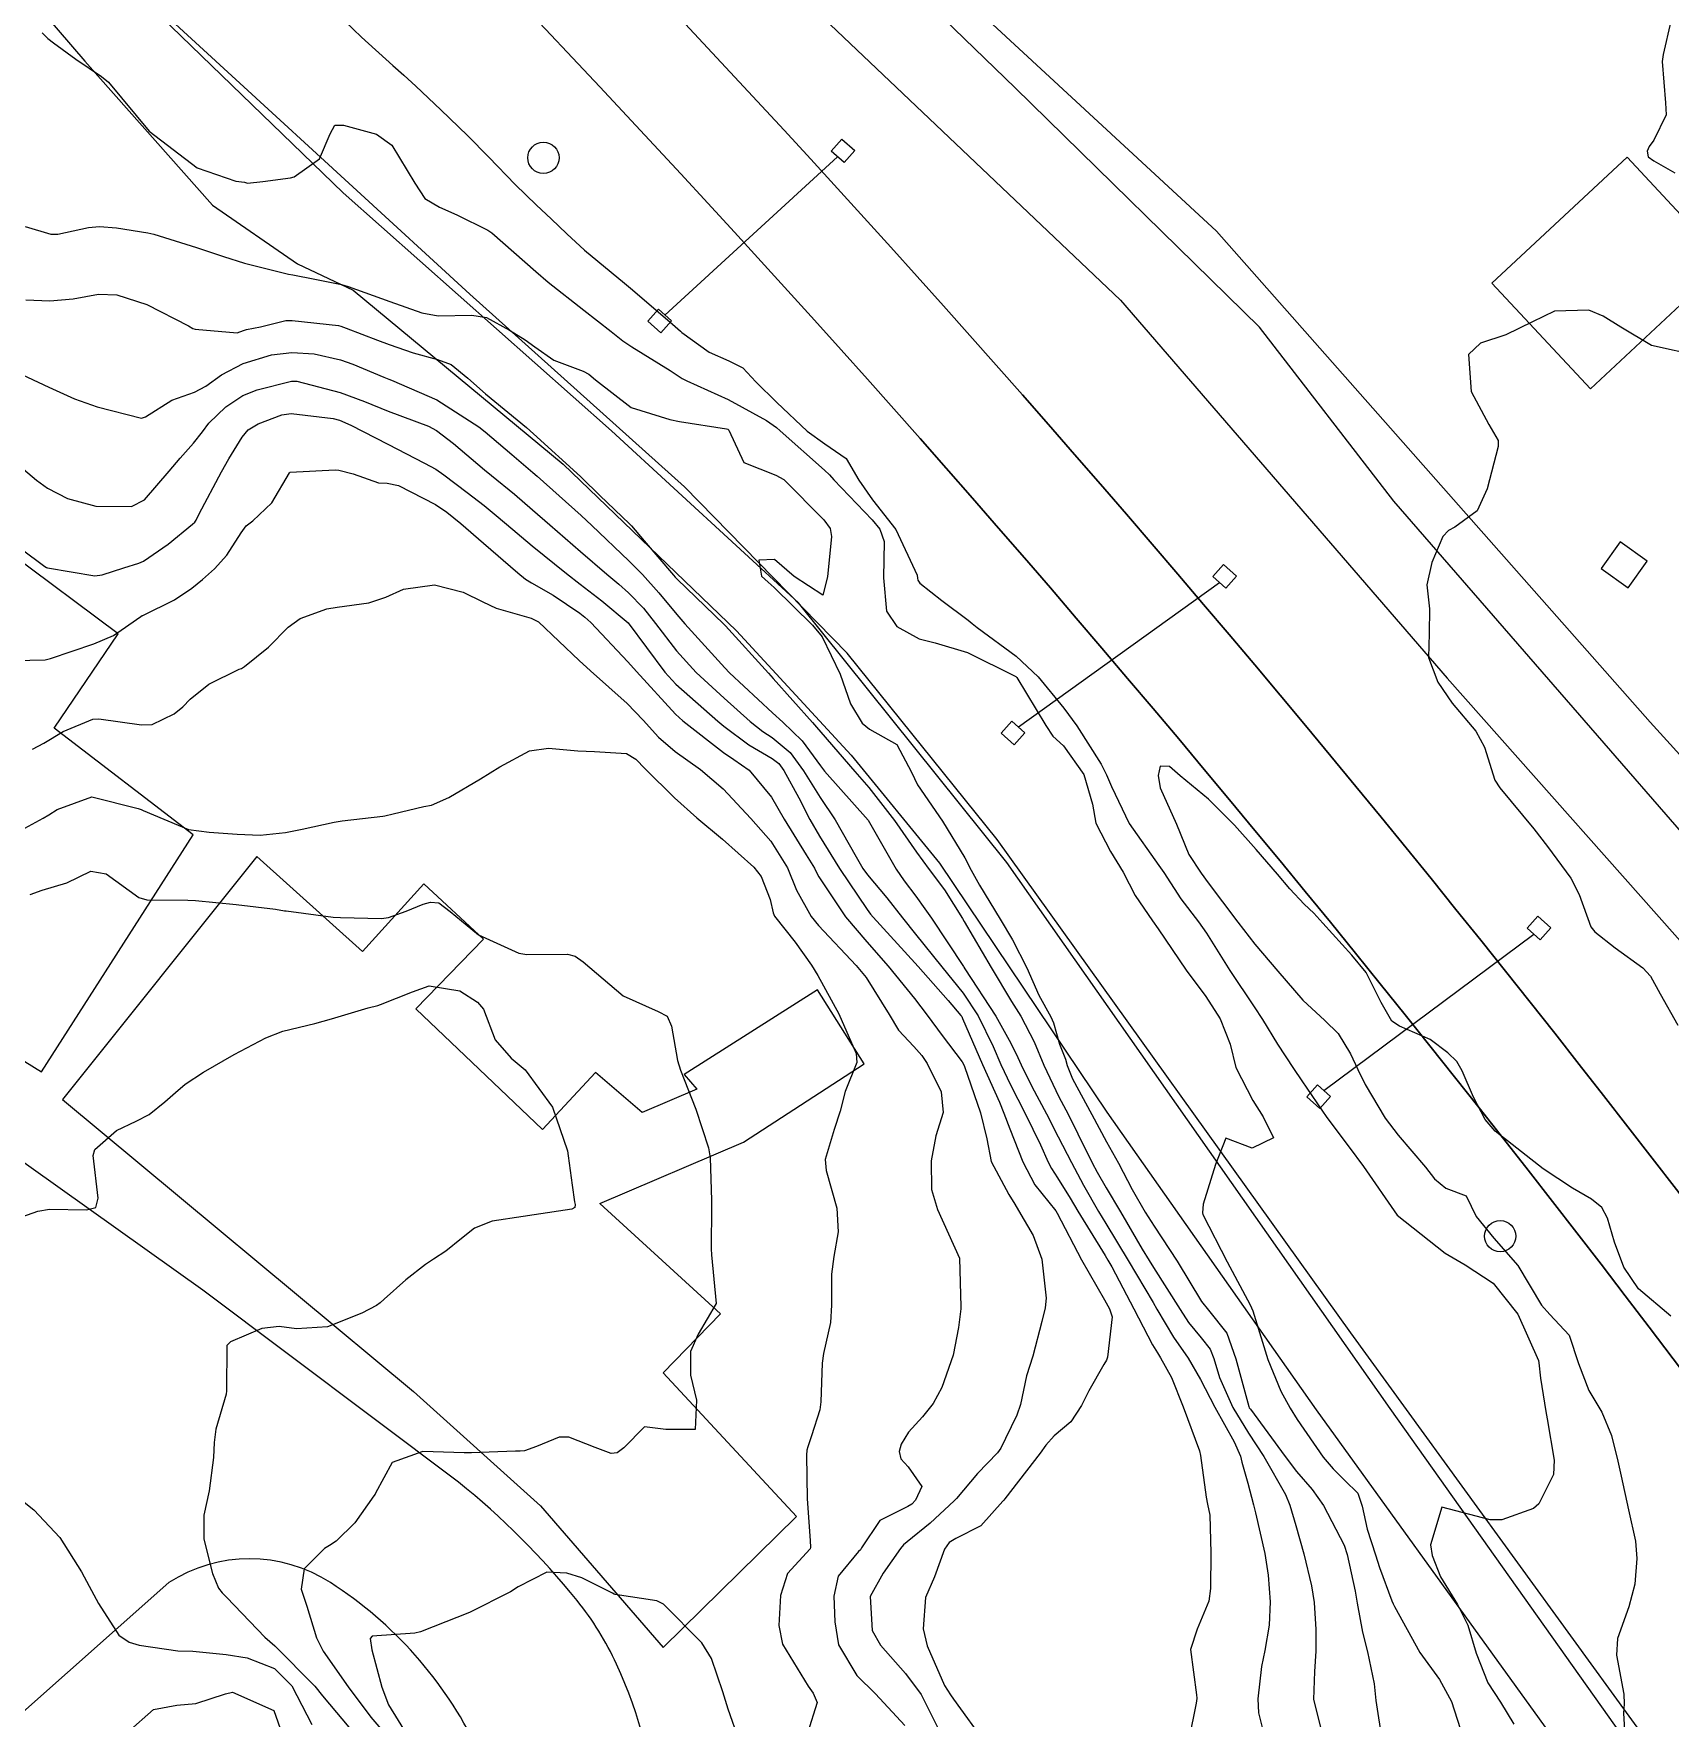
# Model space of a CAD drawing. Header units: metres. Extents: x 318500 to 325275, y 7408834 to 7428799.
# Drawn here: x 323035.4 to 323102.9, y 7421235.1 to 7421304.6 of the extents above; entities that cross this region are included whole.
import ezdxf

# ---------------------------------------------------------------- set-up
doc = ezdxf.new("R2010")
doc.units = ezdxf.units.M
doc.header["$MEASUREMENT"] = 0
for name, color, linetype in [('Curvas de Nivel 1m', 11, 'Continuous'), ('Curvas de Nivel 5m', 15, 'Continuous'), ('Divisas', 45, 'Continuous'), ('Edificações', 30, 'Continuous'), ('Linha Férrea', 20, 'Continuous'), ('Postes', 20, 'Continuous'), ('Pórticos', 45, 'Continuous'), ('Vias Primárias', 230, 'Continuous'), ('Vias Secundárias', 230, 'Continuous')]:
    doc.layers.add(name, color=color, linetype=linetype)

msp = doc.modelspace()

# ---------------------------------------------------------------- linework, layer by layer
at = {"layer": 'Curvas de Nivel 1m', "flags": 128}
for points, elevation in [([(323048.26, 7421305.089), (323048.943, 7421304.433), (323050.238, 7421303.261), (323050.687, 7421302.865), (323051.185, 7421302.406), (323052.216, 7421301.438), (323053.314, 7421300.373), (323054.187, 7421299.476), (323055.281, 7421298.349), (323056.162, 7421297.497), (323056.764, 7421296.938), (323057.411, 7421296.321), (323058.14, 7421295.642), (323059.783, 7421294.285), (323060.116, 7421294.013), (323061.756, 7421292.602), (323062.091, 7421292.307), (323062.145, 7421292.259), (323063.275, 7421291.435), (323064.078, 7421291.08), (323064.655, 7421290.798), (323065.197, 7421290.213), (323066.057, 7421289.363), (323067.305, 7421288.187), (323068.035, 7421287.663), (323068.914, 7421287.052), (323069.437, 7421286.159), (323070.008, 7421285.357), (323070.972, 7421284.135), (323071.84, 7421282.244), (323071.861, 7421282.121), (323071.876, 7421282.038), (323071.958, 7421281.919), (323072.854, 7421281.208), (323073.943, 7421280.396), (323074.107, 7421280.263), (323074.317, 7421280.094), (323075.923, 7421278.913), (323076.832, 7421278.056), (323077.891, 7421276.763), (323078.423, 7421276.035), (323079.432, 7421274.456), (323079.652, 7421274.022), (323079.853, 7421273.531), (323080.587, 7421272.009), (323081.804, 7421270.281), (323082.003, 7421269.987), (323082.716, 7421268.903), (323083.435, 7421267.965), (323083.773, 7421267.49), (323084.724, 7421265.95), (323085.728, 7421264.46), (323086.073, 7421263.935), (323086.694, 7421262.91), (323087.346, 7421261.915), (323087.692, 7421261.402), (323088.732, 7421259.894), (323089.652, 7421258.672), (323090.233, 7421257.874), (323091.62, 7421255.86), (323093.597, 7421254.301), (323094.429, 7421253.817), (323095.579, 7421253.064), (323096.596, 7421251.79), (323097.445, 7421249.877), (323097.468, 7421249.781), (323097.531, 7421249.144), (323097.747, 7421247.768), (323097.804, 7421247.469), (323098.098, 7421245.764), (323098.066, 7421245.172), (323097.462, 7421243.968), (323097.243, 7421243.773), (323095.935, 7421243.31), (323095.453, 7421243.305), (323093.46, 7421243.83), (323092.995, 7421242.276), (323093.065, 7421241.834), (323093.417, 7421240.951), (323094.105, 7421239.819), (323094.543, 7421238.965), (323094.876, 7421237.808), (323095.362, 7421236.594), (323095.882, 7421235.792), (323096.434, 7421234.877)], 742), ([(323102.905, 7421305.083), (323102.586, 7421303.717), (323102.551, 7421303.422), (323102.679, 7421301.716), (323102.713, 7421301.224), (323102.207, 7421300.177), (323102.005, 7421299.921), (323101.932, 7421299.724), (323101.975, 7421299.5), (323102.196, 7421299.328), (323103.065, 7421298.838)], 741), ([(323035.786, 7421304.607), (323036.021, 7421304.377), (323036.246, 7421304.19), (323037.167, 7421303.514), (323038.232, 7421302.801), (323038.522, 7421302.567), (323040.2, 7421300.55), (323042.178, 7421299.04), (323043.762, 7421298.496), (323044.123, 7421298.445), (323044.169, 7421298.434), (323044.247, 7421298.412), (323044.878, 7421298.483), (323046.015, 7421298.629), (323046.173, 7421298.67), (323047.221, 7421299.418), (323047.649, 7421300.448), (323047.848, 7421300.803), (323048.205, 7421300.806), (323049.568, 7421300.426), (323050.193, 7421299.969), (323051.137, 7421298.405), (323051.55, 7421297.782), (323052.16, 7421297.418), (323052.878, 7421297.1), (323054.151, 7421296.472), (323054.319, 7421296.358), (323056.126, 7421294.771), (323056.643, 7421294.332), (323058.103, 7421293.173), (323059.239, 7421292.293), (323059.716, 7421291.915), (323060.084, 7421291.661), (323061.659, 7421290.68), (323062.071, 7421290.406), (323062.162, 7421290.35), (323062.359, 7421290.256), (323064.059, 7421289.494), (323065.631, 7421288.621), (323066.042, 7421288.334), (323066.201, 7421288.198), (323068.024, 7421286.571), (323068.227, 7421286.381), (323068.411, 7421286.174), (323069.996, 7421284.529), (323070.304, 7421284.145), (323070.485, 7421283.64), (323070.453, 7421282.143), (323070.575, 7421280.769), (323071.001, 7421280.134), (323071.933, 7421279.629), (323072.581, 7421279.463), (323073.924, 7421279.066), (323075.888, 7421278.092), (323075.91, 7421278.078), (323075.947, 7421278.032), (323077.145, 7421276.051), (323077.44, 7421275.61), (323077.872, 7421275.211), (323078.717, 7421274.031), (323079.067, 7421272.802), (323079.208, 7421272.026), (323079.813, 7421270.864), (323080.332, 7421270.012), (323080.833, 7421269.047), (323081.544, 7421267.994), (323081.775, 7421267.672), (323082.932, 7421265.972), (323083.734, 7421264.875), (323084.332, 7421263.954), (323084.74, 7421262.919), (323084.972, 7421261.947), (323085.68, 7421260.589), (323086.109, 7421259.926), (323086.527, 7421259.051), (323085.651, 7421258.634), (323084.559, 7421259.044), (323084.143, 7421257.952), (323083.624, 7421256.322), (323083.605, 7421255.96), (323083.619, 7421255.895), (323084.618, 7421253.945), (323085.564, 7421252.174), (323085.681, 7421251.929), (323085.736, 7421251.75), (323086.295, 7421249.922), (323086.833, 7421248.604), (323087.212, 7421247.913), (323087.503, 7421247.438), (323088.58, 7421245.893), (323088.99, 7421245.403), (323089.47, 7421244.924), (323090.001, 7421244.408), (323090.187, 7421243.869), (323090.391, 7421242.921), (323090.728, 7421241.861), (323090.903, 7421241.338), (323091.402, 7421239.972), (323091.456, 7421239.849), (323091.511, 7421239.737), (323092.56, 7421237.838), (323093.363, 7421236.722), (323093.87, 7421235.822), (323094.22, 7421234.698)], 743), ([(323035.092, 7421296.616), (323036.146, 7421296.3), (323036.436, 7421296.305), (323037.689, 7421296.577), (323038.151, 7421296.624), (323038.85, 7421296.563), (323040.147, 7421296.357), (323040.392, 7421296.301), (323042.139, 7421295.758), (323043.257, 7421295.379), (323044.129, 7421295.106), (323045.932, 7421294.663), (323046.122, 7421294.624), (323047.017, 7421294.457), (323048.117, 7421294.229), (323048.4, 7421294.152), (323050.107, 7421293.527), (323051.432, 7421293.064), (323052.098, 7421292.936), (323053.499, 7421292.969), (323054.098, 7421292.877), (323055.047, 7421292.35), (323055.695, 7421291.953), (323056.083, 7421291.655), (323056.871, 7421291.115), (323058.074, 7421290.665), (323058.307, 7421290.541), (323058.589, 7421290.302), (323060.053, 7421289.158), (323061.65, 7421288.66), (323062.045, 7421288.589), (323063.987, 7421288.285), (323064.041, 7421288.266), (323064.077, 7421288.229), (323064.706, 7421286.899), (323066.022, 7421286.373), (323066.345, 7421286.197), (323067.995, 7421284.526), (323068.263, 7421284.176), (323068.318, 7421283.842), (323068.146, 7421282.177), (323067.953, 7421281.43), (323066.781, 7421282.192), (323065.97, 7421282.888), (323065.314, 7421282.865), (323065.431, 7421282.208), (323065.709, 7421281.955), (323065.955, 7421281.744), (323067.53, 7421280.184), (323067.933, 7421279.706), (323068.676, 7421278.162), (323069.1, 7421276.95), (323069.577, 7421276.153), (323069.878, 7421275.902), (323071.007, 7421275.269), (323071.608, 7421274.124), (323071.852, 7421273.601), (323072.895, 7421272.104), (323073.808, 7421270.596), (323074.063, 7421270.087), (323074.412, 7421269.465), (323075.268, 7421268.075), (323075.767, 7421267.222), (323076.361, 7421266.061), (323076.856, 7421264.931), (323077.354, 7421264.045), (323077.462, 7421263.788), (323077.709, 7421262.913), (323077.962, 7421262.295), (323078.029, 7421262.035), (323078.244, 7421261.48), (323079.04, 7421260.019), (323079.653, 7421258.888), (323080.139, 7421258.005), (323080.707, 7421256.922), (323081.241, 7421255.994), (323081.611, 7421255.417), (323082.555, 7421253.976), (323083.565, 7421252.312), (323083.852, 7421251.956), (323084.606, 7421251), (323084.982, 7421249.938), (323085.511, 7421247.974), (323085.527, 7421247.93), (323085.575, 7421247.863), (323087.006, 7421245.915), (323087.474, 7421245.3), (323088.124, 7421244.557), (323088.596, 7421243.893), (323089.436, 7421242.262), (323089.567, 7421241.878), (323089.895, 7421240.361), (323089.98, 7421239.871), (323090.191, 7421238.671), (323090.405, 7421237.865), (323090.672, 7421236.548), (323090.741, 7421235.859), (323091.01, 7421234.169)], 744), ([(323104.094, 7421291.277), (323102.1, 7421291.72), (323100.841, 7421292.472), (323100.112, 7421292.919), (323099.53, 7421293.174), (323098.114, 7421293.13), (323097.202, 7421292.696), (323096.104, 7421292.151), (323095.063, 7421291.816), (323094.568, 7421291.348), (323094.678, 7421289.821), (323095.4, 7421288.46), (323095.788, 7421287.804), (323095.787, 7421287.553), (323095.332, 7421285.81), (323094.926, 7421284.896), (323093.996, 7421284.23), (323093.734, 7421284.094), (323093.5, 7421283.837), (323093.047, 7421282.77), (323092.848, 7421281.847), (323092.96, 7421280.855), (323092.949, 7421279.845), (323092.913, 7421278.857), (323093.298, 7421277.839), (323093.897, 7421276.978), (323094.87, 7421275.815), (323095.228, 7421275.164), (323095.649, 7421273.803), (323095.855, 7421273.478), (323097.263, 7421271.786), (323097.819, 7421271.059), (323098.783, 7421269.765), (323099.12, 7421269.087), (323099.602, 7421267.753), (323099.777, 7421267.543), (323100.614, 7421266.891), (323101.755, 7421266.057), (323102.071, 7421265.717), (323102.466, 7421264.986), (323103.196, 7421263.705)], 741), ([(323034.745, 7421290.62), (323036.061, 7421289.993), (323037.118, 7421289.52), (323038.049, 7421289.192), (323039.877, 7421288.718), (323040.043, 7421288.774), (323041.128, 7421289.459), (323042.059, 7421289.792), (323042.529, 7421290.047), (323043.18, 7421290.503), (323044.075, 7421290.968), (323045.231, 7421291.326), (323046.08, 7421291.424), (323046.991, 7421291.368), (323048.077, 7421291.125), (323048.591, 7421290.948), (323049.868, 7421290.413), (323050.069, 7421290.332), (323050.188, 7421290.289), (323052.056, 7421289.475), (323053.782, 7421288.364), (323054.037, 7421288.154), (323055.144, 7421287.222), (323056.012, 7421286.485), (323056.19, 7421286.328), (323057.996, 7421284.709), (323058.443, 7421284.303), (323059.968, 7421282.844), (323060.527, 7421282.272), (323061.205, 7421281.514), (323061.944, 7421280.625), (323062.266, 7421280.247), (323063.913, 7421278.425), (323064.104, 7421278.227), (323065.886, 7421276.568), (323066.314, 7421276.193), (323067.104, 7421275.414), (323067.862, 7421274.388), (323068.023, 7421274.168), (323069.83, 7421272.15), (323070.978, 7421270.132), (323071.315, 7421269.647), (323071.789, 7421269.021), (323072.167, 7421268.497), (323072.435, 7421268.11), (323073.75, 7421266.123), (323073.773, 7421266.09), (323073.815, 7421266.024), (323075.089, 7421264.076), (323075.709, 7421262.951), (323075.997, 7421262.36), (323076.132, 7421262.064), (323076.575, 7421261.169), (323077.172, 7421260.047), (323077.656, 7421259.09), (323078.198, 7421258.032), (323078.703, 7421257.097), (323079.316, 7421256.015), (323079.613, 7421255.516), (323080.538, 7421254.001), (323081.564, 7421252.269), (323081.721, 7421251.988), (323082.413, 7421250.841), (323083.012, 7421249.968), (323083.527, 7421249.088), (323084.113, 7421247.951), (323084.906, 7421246.521), (323085.17, 7421245.935), (323085.228, 7421245.684), (323085.469, 7421244.812), (323085.703, 7421243.928), (323085.787, 7421243.595), (323086.167, 7421241.923), (323086.314, 7421241.023), (323086.392, 7421239.92), (323086.35, 7421238.961), (323086.175, 7421237.922), (323086.037, 7421237.257), (323085.889, 7421235.925), (323085.916, 7421235.35), (323086.273, 7421233.92)], 746), ([(323035.022, 7421286.615), (323035.559, 7421286.161), (323036.002, 7421285.838), (323036.824, 7421285.413), (323037.995, 7421285.089), (323039.472, 7421285.079), (323039.998, 7421285.355), (323041.022, 7421286.535), (323041.468, 7421287.078), (323042.027, 7421287.684), (323042.389, 7421288.16), (323042.654, 7421288.511), (323043.361, 7421289.19), (323044.057, 7421289.652), (323044.651, 7421289.894), (323046.067, 7421290.246), (323046.285, 7421290.248), (323048.06, 7421289.781), (323049.072, 7421289.407), (323050.049, 7421289.01), (323051.707, 7421288.393), (323052.037, 7421288.217), (323052.738, 7421287.67), (323054.014, 7421286.598), (323054.301, 7421286.356), (323055.247, 7421285.586), (323055.996, 7421284.938), (323056.701, 7421284.323), (323057.974, 7421283.231), (323059.051, 7421282.294), (323059.549, 7421281.879), (323059.952, 7421281.525), (323060.564, 7421280.888), (323061.063, 7421280.263), (323061.923, 7421279.134), (323062.741, 7421278.242), (323063.894, 7421277.172), (323064.961, 7421276.214), (323065.48, 7421275.81), (323065.874, 7421275.553), (323066.612, 7421274.934), (323067.159, 7421274.181), (323067.844, 7421273.088), (323068.461, 7421272.164), (323069.331, 7421270.631), (323069.603, 7421270.152), (323069.797, 7421269.889), (323070.593, 7421268.943), (323071.235, 7421268.128), (323071.77, 7421267.453), (323072.861, 7421266.103), (323073.734, 7421265.021), (323074.355, 7421264.084), (323074.971, 7421262.814), (323075.291, 7421262.074), (323075.688, 7421261.242), (323076.295, 7421260.061), (323076.931, 7421258.771), (323077.242, 7421258.046), (323077.38, 7421257.787), (323077.634, 7421257.409), (323078.153, 7421256.56), (323078.466, 7421256.027), (323079.593, 7421254.197), (323079.707, 7421254.009), (323079.861, 7421253.732), (323080.767, 7421251.998), (323081.545, 7421250.524), (323081.743, 7421250.188), (323081.873, 7421249.985), (323082.329, 7421249.177), (323082.805, 7421247.971), (323083.483, 7421246.157), (323083.527, 7421245.959), (323083.748, 7421244.241), (323083.812, 7421243.955), (323083.907, 7421243.499), (323083.949, 7421241.952), (323083.927, 7421240.472), (323083.859, 7421239.953), (323083.388, 7421238.802), (323083.115, 7421237.964), (323083.352, 7421236.097), (323083.375, 7421235.96), (323083.372, 7421235.937), (323083.347, 7421235.754), (323083.041, 7421234.248)], 747), ([(323033.981, 7421284.028), (323035.895, 7421282.601), (323035.96, 7421282.569), (323036.002, 7421282.556), (323037.955, 7421282.226), (323038.255, 7421282.267), (323039.15, 7421282.558), (323039.776, 7421282.739), (323039.964, 7421282.821), (323040.979, 7421283.531), (323041.987, 7421284.345), (323042.076, 7421284.431), (323042.132, 7421284.518), (323042.259, 7421284.782), (323043.171, 7421286.503), (323043.477, 7421287.039), (323044.032, 7421287.94), (323044.281, 7421288.242), (323044.688, 7421288.484), (323045.657, 7421288.863), (323046.047, 7421288.911), (323047.779, 7421288.709), (323048.043, 7421288.636), (323048.507, 7421288.433), (323050.029, 7421287.647), (323051.541, 7421286.871), (323052.013, 7421286.613), (323052.343, 7421286.385), (323053.294, 7421285.662), (323053.998, 7421285.117), (323054.418, 7421284.777), (323054.92, 7421284.346), (323055.977, 7421283.454), (323057.388, 7421282.316), (323057.956, 7421281.884), (323058.846, 7421281.193), (323059.94, 7421280.28), (323061.441, 7421278.257), (323061.903, 7421277.757), (323063.63, 7421276.232), (323063.878, 7421276.025), (323064.914, 7421275.258), (323065.865, 7421274.698), (323066.146, 7421274.479), (323066.352, 7421274.193), (323066.963, 7421273.064), (323067.426, 7421272.176), (323067.82, 7421271.489), (323068.649, 7421270.162), (323069.783, 7421268.46), (323069.915, 7421268.281), (323070.033, 7421268.146), (323071.752, 7421266.274), (323071.891, 7421266.118), (323073.116, 7421264.712), (323073.649, 7421264.091), (323073.679, 7421264.05), (323073.719, 7421263.98), (323074.541, 7421262.082), (323075.233, 7421260.518), (323075.414, 7421260.073), (323075.66, 7421259.426), (323076.2, 7421258.062), (323076.69, 7421257.114), (323077.563, 7421256.041), (323077.619, 7421255.953), (323078.612, 7421254.025), (323079.565, 7421252.375), (323079.771, 7421252.008), (323079.887, 7421251.676), (323079.684, 7421250.009), (323079.652, 7421249.895), (323079.535, 7421249.707), (323078.915, 7421248.623), (323078.62, 7421248.023), (323078.178, 7421247.352), (323077.491, 7421246.77), (323077.144, 7421246.386), (323076.914, 7421246.048), (323075.461, 7421244.169), (323075.416, 7421244.114), (323075.38, 7421244.071), (323074.465, 7421243.059), (323073.437, 7421242.543), (323073.158, 7421242.37), (323072.965, 7421242.097), (323072.554, 7421240.961), (323072.183, 7421240.108), (323072.087, 7421238.809), (323072.255, 7421238.107), (323072.97, 7421236.482), (323073.219, 7421236.092), (323073.347, 7421235.909), (323074.678, 7421234.076)], 748), ([(323034.004, 7421278.722), (323035.912, 7421278.758), (323036.123, 7421278.808), (323037.919, 7421279.421), (323038.722, 7421279.762), (323039.856, 7421280.551), (323039.9, 7421280.581), (323039.931, 7421280.593), (323041.243, 7421281.228), (323041.948, 7421281.709), (323042.391, 7421282.076), (323042.886, 7421282.506), (323043.393, 7421283.074), (323043.983, 7421283.996), (323044.19, 7421284.285), (323044.467, 7421284.485), (323045.244, 7421285.231), (323045.977, 7421286.47), (323045.993, 7421286.487), (323046.01, 7421286.497), (323047.856, 7421286.598), (323048.012, 7421286.581), (323048.599, 7421286.431), (323049.64, 7421286.049), (323050.006, 7421286.045), (323050.47, 7421285.94), (323051.998, 7421285.156), (323052.457, 7421284.845), (323053.039, 7421284.374), (323053.978, 7421283.569), (323055.384, 7421282.339), (323055.707, 7421282.084), (323055.956, 7421281.939), (323056.842, 7421281.43), (323057.944, 7421280.678), (323058.154, 7421280.518), (323058.392, 7421280.303), (323059.916, 7421278.678), (323060.274, 7421278.275), (323061.884, 7421276.522), (323062.182, 7421276.247), (323063.867, 7421274.937), (323064.289, 7421274.649), (323064.921, 7421274.214), (323065.844, 7421273.101), (323066.364, 7421272.192), (323067.271, 7421270.715), (323067.61, 7421270.173), (323067.674, 7421270.047), (323067.796, 7421269.815), (323068.893, 7421268.159), (323069.765, 7421267.128), (323070.649, 7421266.137), (323071.73, 7421264.8), (323072.253, 7421264.112), (323072.876, 7421263.267), (323073.701, 7421262.184), (323073.754, 7421262.089), (323073.79, 7421261.998), (323074.459, 7421260.082), (323074.717, 7421259.016), (323074.892, 7421258.077), (323075.627, 7421256.722), (323075.872, 7421256.315), (323076.021, 7421256.064), (323076.626, 7421255.033), (323076.985, 7421254.049), (323077.163, 7421252.449), (323077.118, 7421252.047), (323076.984, 7421251.478), (323076.609, 7421250.054), (323076.349, 7421249.236), (323076.098, 7421248.061), (323075.945, 7421247.621), (323075.489, 7421246.656), (323075.297, 7421246.258), (323075.151, 7421246.073), (323074.332, 7421245.221), (323073.461, 7421244.184), (323073.373, 7421244.091), (323072.383, 7421243.169), (323071.434, 7421242.402), (323071.276, 7421242.279), (323071.154, 7421242.124), (323070.443, 7421241.107), (323069.909, 7421240.142), (323069.996, 7421238.751), (323070.335, 7421238.136), (323071.363, 7421236.97), (323072.014, 7421236.11), (323072.694, 7421234.735)], 749), ([(323034.77, 7421271.661), (323035.824, 7421272.23), (323036.058, 7421272.365), (323036.398, 7421272.591), (323037.835, 7421273.111), (323039.748, 7421272.634), (323039.83, 7421272.598), (323039.867, 7421272.586), (323039.942, 7421272.548), (323041.819, 7421271.767), (323042.67, 7421271.655), (323043.816, 7421271.571), (323044.765, 7421271.531), (323045.818, 7421271.642), (323046.5, 7421271.78), (323047.824, 7421272.072), (323048.143, 7421272.117), (323049.829, 7421272.315), (323049.908, 7421272.33), (323050.255, 7421272.406), (323051.52, 7421272.708), (323051.836, 7421272.774), (323052.549, 7421273.087), (323053.852, 7421273.85), (323054.648, 7421274.348), (323055.867, 7421275.006), (323056.658, 7421275.112), (323057.867, 7421275.007), (323058.543, 7421274.976), (323059.866, 7421274.892), (323060.251, 7421274.662), (323060.631, 7421274.268), (323061.842, 7421273.066), (323062.769, 7421272.241), (323063.817, 7421271.37), (323065.112, 7421270.21), (323065.412, 7421269.822), (323065.787, 7421268.881), (323065.91, 7421268.327), (323065.967, 7421268.197), (323066.822, 7421267.126), (323067.486, 7421266.174), (323067.744, 7421265.75), (323068.619, 7421264.161), (323069.333, 7421262.524), (323069.355, 7421262.153), (323068.88, 7421260.96), (323068.67, 7421260.16), (323068.43, 7421259.391), (323068.053, 7421258.166), (323068.093, 7421257.708), (323068.535, 7421256.161), (323068.591, 7421255.175), (323068.409, 7421254.162), (323068.312, 7421253.429), (323068.312, 7421252.162), (323068.271, 7421251.445), (323067.991, 7421250.165), (323067.932, 7421249.768), (323067.878, 7421248.166), (323067.828, 7421247.844), (323067.489, 7421246.765), (323067.334, 7421246.32), (323067.299, 7421246.173), (323067.277, 7421245.972), (323067.305, 7421244.172), (323067.434, 7421242.457), (323067.446, 7421242.17), (323067.429, 7421242.111), (323066.498, 7421241.099), (323066.217, 7421240.188), (323066.144, 7421238.945), (323066.295, 7421238.186), (323067.354, 7421236.451), (323067.553, 7421236.168), (323067.728, 7421235.783), (323067.325, 7421234.512)], 751), ([(323102.897, 7421251.707), (323101.577, 7421252.823), (323100.969, 7421253.729), (323100.584, 7421254.757), (323100.294, 7421255.74), (323100.061, 7421256.18), (323099.628, 7421256.526), (323098.856, 7421256.985), (323097.64, 7421257.78), (323095.663, 7421259.331), (323095.257, 7421259.806), (323094.772, 7421260.725), (323094.309, 7421261.821), (323094.077, 7421262.198), (323093.707, 7421262.564), (323092.978, 7421263.106), (323091.718, 7421263.656), (323091.406, 7421263.863), (323090.966, 7421264.633), (323090.344, 7421265.874), (323089.761, 7421266.582), (323088.557, 7421267.898), (323088.195, 7421268.314), (323087.788, 7421268.691), (323087.198, 7421269.323), (323086.699, 7421269.927), (323085.815, 7421270.94), (323084.919, 7421271.949), (323083.846, 7421273.014), (323082.685, 7421273.978), (323082.24, 7421274.361), (323081.864, 7421274.379), (323081.782, 7421273.991), (323081.852, 7421273.484), (323082.528, 7421271.98), (323083.043, 7421270.74), (323083.541, 7421269.964), (323083.652, 7421269.816), (323083.797, 7421269.627), (323085.065, 7421267.947), (323085.766, 7421267.037), (323086.711, 7421265.926), (323087.732, 7421264.73), (323088.641, 7421263.896), (323089.188, 7421263.361), (323089.706, 7421262.517), (323089.998, 7421261.877), (323090.309, 7421261.256), (323091.136, 7421259.865), (323091.66, 7421259.168), (323092.787, 7421257.843), (323093.159, 7421257.361), (323093.632, 7421256.984), (323094.471, 7421256.66), (323094.875, 7421255.811), (323095.607, 7421254.921), (323096.602, 7421253.79), (323097.566, 7421252.159), (323097.919, 7421251.775), (323098.71, 7421250.921), (323099.092, 7421249.757), (323099.523, 7421248.641), (323100.057, 7421247.742), (323100.451, 7421246.78), (323100.721, 7421245.731), (323100.857, 7421245.113), (323101.163, 7421243.724), (323101.441, 7421242.427), (323101.502, 7421241.719), (323101.419, 7421240.658), (323101.172, 7421239.724), (323100.7, 7421238.421), (323100.667, 7421237.731), (323100.961, 7421236.121), (323100.98, 7421235.726), (323100.957, 7421235.337), (323101.043, 7421233.724)], 741), ([(323035.297, 7421269.088), (323035.78, 7421269.265), (323036.797, 7421269.572), (323037.792, 7421270.05), (323038.417, 7421269.937), (323039.776, 7421268.968), (323040.094, 7421268.864), (323041.783, 7421268.845), (323042.107, 7421268.839), (323043.782, 7421268.675), (323045.405, 7421268.474), (323045.779, 7421268.416), (323045.843, 7421268.405), (323047.776, 7421268.145), (323048.079, 7421268.132), (323049.775, 7421268.091), (323050.053, 7421268.13), (323050.78, 7421268.4), (323051.483, 7421268.693), (323051.784, 7421268.775), (323052.135, 7421268.736), (323052.606, 7421268.378), (323053.766, 7421267.426), (323055.429, 7421266.661), (323055.754, 7421266.61), (323057.441, 7421266.626), (323057.753, 7421266.537), (323058.08, 7421266.305), (323059.729, 7421264.91), (323061.176, 7421264.258), (323061.542, 7421264.076), (323061.714, 7421263.662), (323061.968, 7421262.247), (323062.095, 7421261.845), (323062.72, 7421260.24), (323063.241, 7421258.639), (323063.316, 7421258.233), (323063.374, 7421256.481), (323063.367, 7421256.233), (323063.351, 7421254.475), (323063.373, 7421254.232), (323063.56, 7421252.23), (323062.817, 7421250.967), (323062.509, 7421250.24), (323062.499, 7421249.266), (323062.754, 7421248.238), (323062.695, 7421247.035), (323061.492, 7421247.025), (323060.613, 7421247.143), (323059.762, 7421246.276), (323059.478, 7421246.073), (323059.239, 7421246.045), (323058.573, 7421246.294), (323057.486, 7421246.721), (323057.09, 7421246.71), (323056.163, 7421246.323), (323055.657, 7421246.149), (323055.478, 7421246.14), (323055.289, 7421246.143), (323053.477, 7421246.068), (323053.177, 7421246.064), (323051.477, 7421246.123), (323050.205, 7421245.67), (323049.52, 7421244.409), (323049.502, 7421244.367), (323049.458, 7421244.293), (323048.676, 7421243.187), (323047.907, 7421242.433), (323047.622, 7421242.242), (323047.425, 7421242.12), (323046.584, 7421241.281), (323046.458, 7421240.454), (323046.691, 7421239.748), (323047.094, 7421238.444), (323047.372, 7421237.891), (323048.394, 7421236.424), (323049.332, 7421235.178), (323049.987, 7421234.403)], 752), ([(323034.566, 7421255.656), (323035.611, 7421256.028), (323036.093, 7421256.113), (323037.613, 7421256.092), (323038.004, 7421256.176), (323038.096, 7421256.565), (323037.885, 7421258.32), (323037.953, 7421258.567), (323038.85, 7421259.36), (323039.658, 7421259.744), (323040.19, 7421260.014), (323040.84, 7421260.532), (323041.276, 7421260.926), (323041.681, 7421261.263), (323042.439, 7421261.759), (323043.7, 7421262.49), (323045.008, 7421263.176), (323045.71, 7421263.457), (323047.024, 7421263.762), (323047.715, 7421263.956), (323049.223, 7421264.417), (323049.618, 7421264.515), (323049.722, 7421264.544), (323051.048, 7421265.079), (323051.734, 7421265.319), (323052.995, 7421265.107), (323053.724, 7421264.645), (323053.968, 7421264.356), (323054.451, 7421263.092), (323055.116, 7421262.339), (323055.693, 7421261.861), (323056.815, 7421260.319), (323057.436, 7421258.519), (323057.462, 7421258.312), (323057.628, 7421257.107), (323057.727, 7421256.414), (323057.745, 7421256.308), (323057.741, 7421256.186), (323057.617, 7421256.108), (323056.058, 7421255.881), (323055.612, 7421255.812), (323054.336, 7421255.622), (323053.605, 7421255.331), (323053.067, 7421254.899), (323052.416, 7421254.378), (323051.917, 7421254.053), (323051.582, 7421253.835), (323050.771, 7421253.199), (323049.88, 7421252.407), (323049.713, 7421252.254), (323049.557, 7421252.141), (323048.957, 7421251.822), (323047.548, 7421251.257), (323046.27, 7421251.182), (323045.548, 7421251.282), (323044.833, 7421251.191), (323043.541, 7421250.639), (323043.39, 7421250.492), (323043.385, 7421248.619), (323043.366, 7421248.492), (323042.94, 7421247.047), (323042.873, 7421246.499), (323042.847, 7421245.873), (323042.662, 7421244.502), (323042.45, 7421243.499), (323042.448, 7421242.505), (323042.809, 7421241.099), (323043.049, 7421240.495), (323043.206, 7421240.3), (323043.396, 7421240.101), (323044.96, 7421238.474), (323045.375, 7421238.117), (323047.029, 7421236.445), (323047.344, 7421236.054), (323048.714, 7421234.419)], 753), ([(323034.319, 7421244.617), (323035.447, 7421243.725), (323036.515, 7421242.584), (323037.409, 7421241.164), (323037.718, 7421240.567), (323038.101, 7421239.854), (323038.942, 7421238.554), (323039.376, 7421238.26), (323039.781, 7421238.137), (323041.371, 7421237.906), (323041.989, 7421237.893), (323043.369, 7421237.757), (323044.231, 7421237.617), (323045.361, 7421237.174), (323046.077, 7421236.459), (323046.905, 7421234.868)], 754), ([(323064.51, 7421234.212), (323064.056, 7421235.503), (323063.839, 7421236.223), (323063.37, 7421237.593), (323062.974, 7421238.234), (323061.396, 7421239.824), (323061.112, 7421239.969), (323059.4, 7421240.232), (323059.36, 7421240.241), (323059.286, 7421240.282), (323058.029, 7421240.92), (323057.412, 7421241.103), (323056.585, 7421241.146), (323055.403, 7421240.548), (323055.085, 7421240.335), (323053.391, 7421239.489), (323051.901, 7421238.898), (323051.383, 7421238.684), (323051.143, 7421238.631), (323049.381, 7421238.513), (323049.306, 7421238.411), (323049.373, 7421237.942), (323049.787, 7421236.406), (323050.06, 7421235.682), (323050.861, 7421234.395)], 751)]:
    msp.add_lwpolyline(points, dxfattribs=dict(at, elevation=elevation))
at = {"layer": 'Curvas de Nivel 5m', "flags": 128}
for points, elevation in [([(323035.119, 7421293.6), (323036.104, 7421293.552), (323037.057, 7421293.634), (323038.109, 7421293.835), (323038.869, 7421293.802), (323040.103, 7421293.401), (323041.816, 7421292.524), (323041.989, 7421292.421), (323042.089, 7421292.39), (323043.828, 7421292.235), (323044.088, 7421292.334), (323044.205, 7421292.372), (323044.781, 7421292.483), (323045.824, 7421292.743), (323046.094, 7421292.747), (323047.991, 7421292.542), (323048.091, 7421292.516), (323048.307, 7421292.437), (323049.604, 7421291.936), (323050.083, 7421291.755), (323051.069, 7421291.411), (323052.078, 7421291.145), (323052.634, 7421290.94), (323053.322, 7421290.371), (323054.06, 7421289.72), (323055.748, 7421288.334), (323056.036, 7421288.08), (323057.966, 7421286.311), (323058.019, 7421286.263), (323058.77, 7421285.537), (323059.991, 7421284.371), (323060.076, 7421284.279), (323060.591, 7421283.661), (323061.806, 7421282.252), (323061.878, 7421282.17), (323061.958, 7421282.082), (323063.872, 7421280.231), (323063.939, 7421280.162), (323065.721, 7421278.203), (323065.907, 7421277.991), (323067.527, 7421276.175), (323067.693, 7421275.988), (323067.876, 7421275.776), (323069.275, 7421274.156), (323069.85, 7421273.491), (323070.905, 7421272.134), (323071.811, 7421270.828), (323072.344, 7421270.112), (323072.97, 7421269.281), (323073.709, 7421268.091), (323073.778, 7421267.969), (323074.898, 7421266.079), (323075.729, 7421264.675), (323076.115, 7421264.064), (323076.672, 7421263.018), (323077.059, 7421262.05), (323077.68, 7421260.739), (323078.073, 7421260.034), (323078.47, 7421259.216), (323079.055, 7421258.019), (323079.257, 7421257.636), (323079.63, 7421256.996), (323080.227, 7421256.004), (323081.123, 7421254.469), (323081.409, 7421253.992), (323081.586, 7421253.702), (323082.688, 7421251.973), (323083.031, 7421251.445), (323083.549, 7421250.815), (323083.925, 7421250.336), (323084.071, 7421249.952), (323084.301, 7421249.176), (323084.846, 7421247.94), (323085.494, 7421246.873), (323086.131, 7421245.923), (323087.023, 7421244.356), (323087.208, 7421243.913), (323087.447, 7421243.067), (323087.779, 7421241.905), (323088.096, 7421240.585), (323088.206, 7421239.898), (323088.271, 7421238.779), (323088.276, 7421237.897), (323088.213, 7421237.051), (323088.179, 7421235.898), (323088.472, 7421234.754)], 745), ([(323035.39, 7421275.074), (323035.861, 7421275.323), (323036.651, 7421275.805), (323037.876, 7421276.31), (323038.116, 7421276.328), (323039.873, 7421276.073), (323040.324, 7421276.093), (323041.221, 7421276.53), (323041.581, 7421276.828), (323041.889, 7421277.133), (323042.654, 7421277.753), (323043.908, 7421278.368), (323043.994, 7421278.404), (323044.125, 7421278.488), (323045.111, 7421279.286), (323045.926, 7421280.107), (323046.415, 7421280.463), (323047.521, 7421280.861), (323047.937, 7421280.931), (323049.254, 7421281.107), (323049.944, 7421281.343), (323050.681, 7421281.674), (323051.955, 7421281.848), (323053.129, 7421281.55), (323053.948, 7421281.143), (323054.489, 7421280.895), (323055.941, 7421280.476), (323056.24, 7421280.327), (323057.916, 7421278.728), (323058.376, 7421278.303), (323059.89, 7421276.961), (323060.554, 7421276.27), (323061.184, 7421275.571), (323061.867, 7421274.98), (323062.92, 7421274.239), (323063.848, 7421273.443), (323064.995, 7421272.213), (323065.816, 7421271.283), (323066.496, 7421270.19), (323066.876, 7421269.269), (323067.472, 7421268.175), (323067.775, 7421267.809), (323069.337, 7421266.154), (323069.743, 7421265.661), (323070.697, 7421264.135), (323071.081, 7421263.497), (323071.707, 7421262.818), (323072.033, 7421262.445), (323072.25, 7421262.112), (323072.831, 7421260.954), (323072.922, 7421260.101), (323072.619, 7421259.142), (323072.419, 7421258.108), (323072.441, 7421256.92), (323072.685, 7421256.104), (323073.59, 7421254.09), (323073.647, 7421252.089), (323073.645, 7421252.004), (323073.552, 7421251.241), (323073.331, 7421250.093), (323072.859, 7421248.76), (323072.501, 7421248.105), (323072.064, 7421247.549), (323071.492, 7421246.915), (323071.18, 7421246.429), (323071.106, 7421246.126), (323071.17, 7421245.818), (323071.474, 7421245.495), (323072.035, 7421244.681), (323071.776, 7421244.115), (323071.628, 7421243.947), (323071.456, 7421243.852), (323070.31, 7421243.274), (323069.549, 7421242.148), (323069.505, 7421242.073), (323069.428, 7421241.997), (323068.585, 7421240.986), (323068.407, 7421240.16), (323068.448, 7421239.101), (323068.596, 7421238.158), (323069.361, 7421236.885), (323070.124, 7421236.138), (323071.331, 7421234.831)], 750), ([(323039.32, 7421234.55), (323040.379, 7421235.49), (323041.337, 7421235.666), (323042.118, 7421235.729), (323043.345, 7421236.14), (323043.629, 7421236.204), (323045.335, 7421235.45), (323045.671, 7421234.465)], 755)]:
    msp.add_lwpolyline(points, dxfattribs=dict(at, elevation=elevation))
at = {"layer": 'Divisas'}
for points in [[(323160.93, 7421188.382), (323132.253, 7421236.821), (323120.066, 7421256.358), (323102.05, 7421276.191), (323084.184, 7421296.424), (323051.623, 7421326.535), (323030.625, 7421346.362), (323012.651, 7421363.828), (322999.698, 7421378.217), (322993.538, 7421384.913), (322991.53, 7421386.691), (322989.229, 7421388.715), (322976.779, 7421399.55), (322962.433, 7421411.858), (322945.804, 7421425), (322924.207, 7421441.683), (322906.988, 7421456.138)], [(323222.421, 7421018.971), (323198.968, 7421028.809), (323189.981, 7421034.468), (323184.497, 7421041.638), (323181.988, 7421047.533), (323179.332, 7421058.123), (323178.101, 7421065.896), (323178.059, 7421085.382), (323179.407, 7421113.164), (323163.638, 7421140.971), (323148.662, 7421166.327), (323140.305, 7421180.791), (323135.405, 7421189.169), (323131.507, 7421194.535), (323124.976, 7421203.529), (323108.061, 7421225.732), (323089.717, 7421251.013), (323075.14, 7421271.352), (323068.953, 7421279.036), (323062.253, 7421285.89), (323053.405, 7421293.832), (323038.944, 7421307.117)]]:
    msp.add_lwpolyline(points, dxfattribs=at)
at = {"layer": 'Edificações'}
for points in [[(323101.097, 7421299.48), (323095.527, 7421294.284), (323099.588, 7421289.931), (323105.158, 7421295.126)], [(323029.143, 7421263.707), (323030.135, 7421265.249), (323035.755, 7421261.78), (323042.003, 7421271.539), (323036.274, 7421275.944), (323038.922, 7421279.837), (323034.426, 7421283.185), (323034.073, 7421282.568), (323024.459, 7421287.772), (323021.102, 7421282.394), (323017.312, 7421284.861), (323012.198, 7421276.307), (323022.558, 7421269.926), (323021.471, 7421268.106)], [(323100.818, 7421283.625), (323100.028, 7421282.519), (323101.141, 7421281.724), (323101.931, 7421282.829)], [(323056.32, 7421243.878), (323061.374, 7421238.041), (323066.87, 7421243.442), (323061.38, 7421249.365), (323063.733, 7421251.804), (323058.761, 7421256.352), (323064.688, 7421258.878), (323069.656, 7421262.101), (323067.738, 7421265.15), (323062.248, 7421261.665), (323062.77, 7421261.055), (323060.505, 7421260.097), (323058.587, 7421261.752), (323056.408, 7421259.4), (323051.179, 7421264.366), (323053.968, 7421267.24), (323051.521, 7421269.521), (323048.993, 7421266.733), (323044.636, 7421270.653), (323036.618, 7421260.636), (323051.085, 7421248.591)]]:
    msp.add_lwpolyline(points, close=True, dxfattribs=at)
at = {"layer": 'Linha Férrea'}
for points in [[(322143.825, 7422393.254, 0.177055), (322348.62, 7422102.056), (322434.806, 7422041.149, -0.110991), (322629.993, 7421830.678), (322682.61, 7421743.599), (322746.773, 7421641.593), (322762.264, 7421616.034), (322784.09, 7421580.598, 0.089131), (322895.412, 7421449.131), (322994.737, 7421367.338, -0.08158), (323134.171, 7421212.836), (323192.504, 7421114.159, 0.09806), (323348.116, 7420944.919), (323507.932, 7420825.984), (323699.619, 7420681.705), (323733.067, 7420655.668, -0.104587), (323843.705, 7420529.863, -0.339852), (323771.4, 7420065.587)], [(323771.4, 7420065.587, 0.339852), (323843.705, 7420529.863, 0.104587), (323733.067, 7420655.668), (323699.619, 7420681.705), (323507.932, 7420825.984), (323348.116, 7420944.919, -0.09806), (323192.504, 7421114.159), (323134.171, 7421212.836, 0.08158), (322994.737, 7421367.338), (322895.412, 7421449.131, -0.089131), (322784.09, 7421580.598), (322762.264, 7421616.034), (322746.773, 7421641.593), (322682.61, 7421743.599), (322629.993, 7421830.678, 0.110991), (322434.806, 7422041.149), (322348.62, 7422102.056, -0.177055), (322143.825, 7422393.254)], [(322140.246, 7422392.292, 0.177815), (322346.493, 7422099.021), (322440.925, 7422031.999, -0.098061), (322613.888, 7421848.216), (322683.948, 7421733.892), (322746.506, 7421634.335), (322780.475, 7421578.692, 0.094269), (322901.272, 7421438.87), (322999.189, 7421358.366, -0.08072), (323136.386, 7421201.409), (323184.599, 7421119.369, 0.102464), (323355.759, 7420933.913), (323510.091, 7420819.318), (323694.288, 7420680.697, -0.007988), (323738.117, 7420646.682, -0.098634), (323840.146, 7420527.887, -0.339824), (323768.602, 7420068.543)], [(323768.602, 7420068.543, 0.339824), (323840.146, 7420527.887, 0.098634), (323738.117, 7420646.682, 0.007988), (323694.288, 7420680.697), (323510.091, 7420819.318), (323355.759, 7420933.913, -0.102464), (323184.599, 7421119.369), (323136.386, 7421201.409, 0.08072), (322999.189, 7421358.366), (322901.272, 7421438.87, -0.094269), (322780.475, 7421578.692), (322746.506, 7421634.335), (322683.948, 7421733.892), (322613.888, 7421848.216, 0.098061), (322440.925, 7422031.999), (322346.493, 7422099.021, -0.177815), (322140.246, 7422392.292)]]:
    msp.add_lwpolyline(points, format="xyb", dxfattribs=at)
at = {"layer": 'Postes'}
for centre in [(323056.442, 7421299.455), (323095.871, 7421255)]:
    msp.add_circle(centre, 0.645, dxfattribs=at)
at = {"layer": 'Pórticos'}
for points in [[(323068.835, 7421299.256), (323068.3, 7421299.734), (323068.74, 7421300.227), (323069.275, 7421299.749)], [(323061.275, 7421292.239), (323060.74, 7421292.716), (323061.179, 7421293.209), (323061.714, 7421292.732)], [(323084.567, 7421281.712), (323084.032, 7421282.19), (323084.472, 7421282.683), (323085.007, 7421282.205)], [(323075.843, 7421275.258), (323075.308, 7421275.736), (323075.748, 7421276.229), (323076.283, 7421275.751)], [(323097.518, 7421267.216), (323096.983, 7421267.694), (323097.423, 7421268.186), (323097.958, 7421267.709)], [(323088.432, 7421260.269), (323087.897, 7421260.747), (323088.336, 7421261.239), (323088.872, 7421260.762)]]:
    msp.add_lwpolyline(points, close=True, dxfattribs=at)
for points in [[(323061.447, 7421292.97), (323068.568, 7421299.495)], [(323076.016, 7421275.99), (323084.299, 7421281.951)], [(323088.604, 7421261.001), (323097.251, 7421267.455)]]:
    msp.add_lwpolyline(points, dxfattribs=at)
at = {"layer": 'Vias Primárias'}
for points in [[(323715.644, 7420145.548, 0), (323709.04, 7420132.939)], [(323831.088, 7420001.787, 0), (323833.844, 7420008.443, 0.220888)], [(323214.165, 7420944.208), (323201.806, 7420939.257, 0.444431), (323201.432, 7420938.242, 0.099943), (323205.069, 7420933.766, 0), (323207.298, 7420931.929, 0.020742)], [(323067.961, 7421175.373), (323066.223, 7421179.206), (323062.839, 7421187.856), (323062.088, 7421190.359), (323060.961, 7421196.118), (323060.335, 7421199.247), (323060.46, 7421201.375), (323061.336, 7421215.423), (323061.46, 7421227.836), (323061.21, 7421230.715, 0.08598), (323059.455, 7421237.354, 0.062416), (323057.827, 7421239.983, 0.05327), (323052.943, 7421244.865), (323042.408, 7421252.769), (323034.131, 7421258.666), (323027.368, 7421262.297), (323018.721, 7421266.439), (322981.388, 7421284.601), (322936.505, 7421306.292), (322894.396, 7421325.463), (322861.298, 7421339.755), (322857.568, 7421341.392)], [(322930.774, 7421064.608), (322962.315, 7421085.91), (322987.269, 7421103.515), (323017.331, 7421126.235), (323030.587, 7421138.037), (323054.463, 7421159.111), (323062.112, 7421166.185, 0.252534), (323063.368, 7421169.854), (323057.085, 7421184.061, -0.086605), (323054.634, 7421193.918), (323054.171, 7421204.625), (323054.791, 7421213.141), (323055.566, 7421224.306, 0.131045), (323053.707, 7421233.907, 0.137655), (323047.665, 7421240.72, 0.293917), (323041.004, 7421240.72), (323028.59, 7421229.708), (323013.866, 7421216.998), (322984.568, 7421191.891), (322952.94, 7421164.294), (322920.386, 7421136.244), (322895.904, 7421115.344)]]:
    msp.add_lwpolyline(points, format="xyb", dxfattribs=at)
at = {"layer": 'Vias Secundárias'}
for points in [[(323050.062, 7421322.253), (323080.222, 7421293.591), (323093.683, 7421278.001), (323104.585, 7421265.722), (323109.672, 7421259.567), (323122.137, 7421241.472), (323131.385, 7421228.066), (323137.543, 7421218.7), (323147.326, 7421201.817), (323160.186, 7421180.79), (323165.406, 7421171.558), (323168.616, 7421173.205), (323165.583, 7421179.352, -0.355833), (323166.513, 7421183.407, -0.063134), (323171.904, 7421186.607, 0.092004), (323181.115, 7421192.814, 0.019488), (323189.78, 7421202.016, 0.002144), (323195.737, 7421208.918, -0.054501), (323199.912, 7421212.839), (323206.362, 7421216.659)], [(323210.261, 7421223.044), (323205.651, 7421220.439), (323201.842, 7421217.834), (323195.828, 7421214.227), (323190.615, 7421209.018), (323183.799, 7421201.403), (323177.585, 7421195.192), (323173.189, 7421191.914), (323168.677, 7421189.454), (323163.96, 7421187.609, -0.30211), (323159.243, 7421188.634), (323143.028, 7421215.513), (323126.803, 7421240.766), (323111.832, 7421261.88), (323091.494, 7421285.303), (323085.956, 7421292.478), (323075.885, 7421302.343), (323056.607, 7421320.997)], [(323030.941, 7421311.115), (323037.547, 7421303.434), (323042.806, 7421297.504), (323046.311, 7421295.078), (323048.603, 7421294), (323057.258, 7421286.823), (323064.403, 7421279.95), (323069.122, 7421274.829), (323072.763, 7421270.382), (323079.659, 7421260.108), (323088.288, 7421247.845), (323104.75, 7421225.033), (323109.07, 7421218.148, -0.120396), (323110.282, 7421214.498, -0.190927), (323107.855, 7421206.547, -0.070437), (323105.428, 7421204.256), (323100.434, 7421201.413), (323094.366, 7421197.505), (323087.346, 7421191.827), (323078.987, 7421183.876), (323072.92, 7421178.89), (323069.228, 7421175.711, -0.229093), (323067.961, 7421175.373)], [(323071.885, 7421170.533), (323072.783, 7421173.529), (323074.518, 7421176.007), (323081.831, 7421183.316), (323093.976, 7421193.473), (323100.659, 7421197.929), (323105.131, 7421200.536, 0.058382), (323112.586, 7421206.139, 0.213237), (323114.573, 7421210.981, 0.060273), (323113.704, 7421216.692), (323111.962, 7421219.817), (323104.385, 7421229.501), (323091.33, 7421247.901), (323075.542, 7421270.403), (323066.96, 7421281.104), (323059.249, 7421288.197), (323048.194, 7421298.005), (323036.499, 7421309.331)]]:
    msp.add_lwpolyline(points, format="xyb", dxfattribs=at)

doc.saveas('drawing.dxf')
